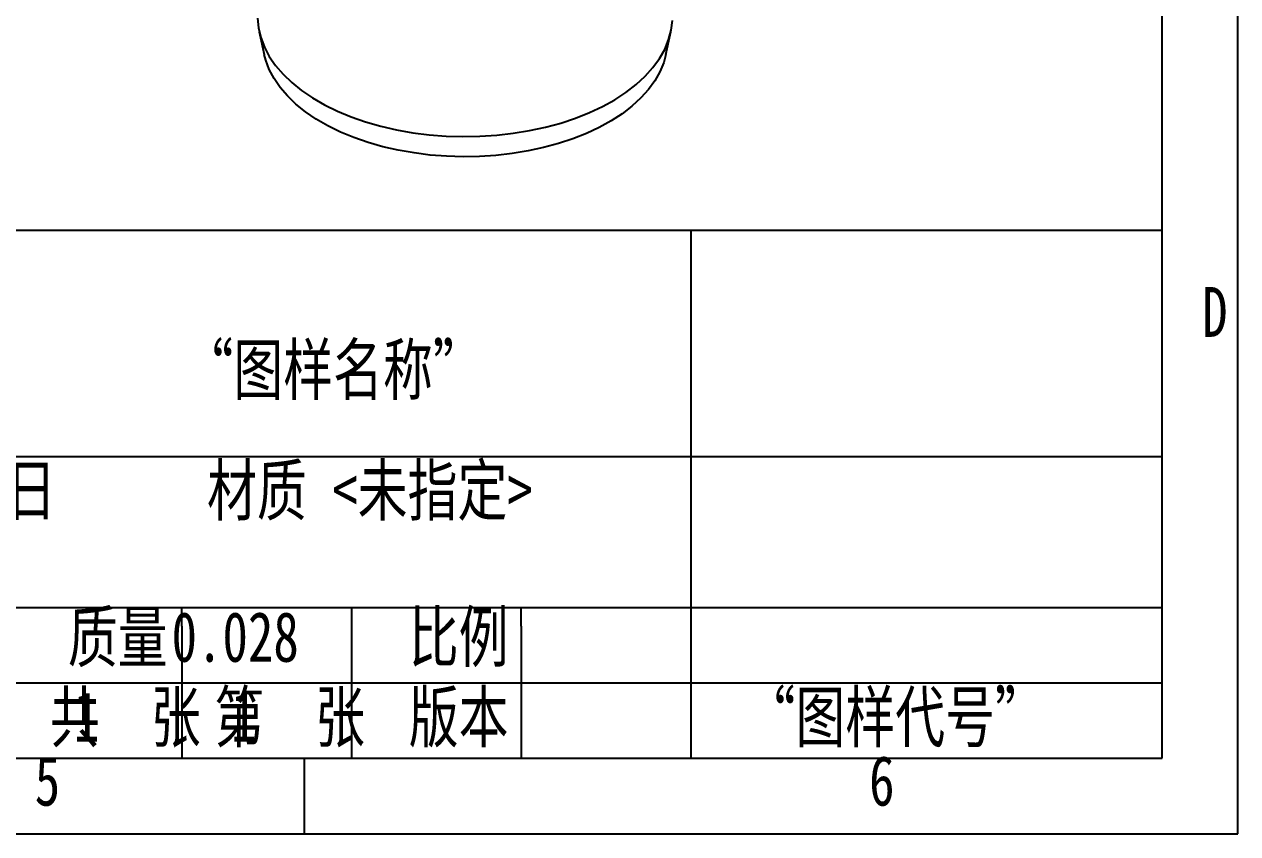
# Model space of a CAD drawing. Header units: millimetres. Extents: x 0 to 297, y 0 to 210.
# Drawn here: x 232.6 to 297, y 0.2 to 43.1 of the extents above; entities that cross this region are included whole.
import ezdxf

# ---------------------------------------------------------------- set-up
doc = ezdxf.new("R2010")
doc.units = ezdxf.units.MM
doc.layers.add('图框', color=7, linetype='Continuous')
doc.styles.add('SLDTEXTSTYLE0', font='HYSWLONGFANGSONG.TTF', dxfattribs={"bigfont": 'bigfont'})
doc.styles.add('SLDTEXTSTYLE1', font='HYSWLONGFANGSONG.TTF')

msp = doc.modelspace()

# ---------------------------------------------------------------- linework, layer by layer
at = {"color": 7, "linetype": 'Continuous', "lineweight": 25}
for p, q in [((245.1088434, 42.7219172), (245.3712707, 41.5161403)), ((266.6748007, 41.5161403), (266.937228, 42.7219172))]:
    msp.add_line(p, q, dxfattribs=at)
at = {"color": 7, "linetype": 'Continuous', "lineweight": 25, "flags": 128}
for points in [[(245.0236079, 43.4487694), (245.0693528, 42.9314145), (245.1879926, 42.4179335), (245.3787378, 41.9117436), (245.6403191, 41.4162134), (245.9709956, 40.9346405), (246.3685668, 40.4702298), (246.8303869, 40.0260718), (247.3533826, 39.6051223), (247.9340734, 39.2101827), (248.5685949, 38.8438813), (249.2527244, 38.5086556), (249.9819093, 38.2067367), (250.7512969, 37.9401336), (251.555767, 37.7106206), (252.389966, 37.5197251), (253.2483426, 37.3687175), (254.1251842, 37.2586026), (255.0146558, 37.1901133), (255.9108379, 37.1637053), (256.8077667, 37.1795545), (257.6994733, 37.2375553), (258.5800234, 37.3373217), (259.4435572, 37.4781899), (260.284328, 37.6592223), (261.0967406, 37.8792142), (261.8753886, 38.1367016), (262.61509, 38.429971), (263.3109225, 38.7570707), (263.9582553, 39.1158239), (264.5527805, 39.5038432), (265.0905416, 39.9185464), (265.56796, 40.3571737), (265.9818585, 40.816806), (266.3294827, 41.2943847), (266.6085192, 41.7867315), (266.817111, 42.2905699), (266.95387, 42.802547), (267.0178862, 43.3192556)], [(266.6748007, 41.5161403), (266.5575719, 41.0951645), (266.3539956, 40.6034407), (266.0816684, 40.1229322), (265.7424027, 39.6568367), (265.3384562, 39.208256), (264.8725172, 38.7801753), (264.3476863, 38.3754435), (263.7674562, 37.996754), (263.1356883, 37.6466268), (262.4565868, 37.3273921), (261.7346711, 37.0411743), (260.9747455, 36.789878), (260.181867, 36.5751757), (259.3613122, 36.3984962), (258.5185417, 36.2610151), (257.659164, 36.1636475), (256.7888982, 36.1070414), (255.9135357, 36.0915733), (255.0389018, 36.1173463), (254.1708173, 36.1841888), (253.3150589, 36.291656), (252.4773217, 36.4390327), (251.6631806, 36.6253382), (250.8780536, 36.8493326), (250.1271657, 37.1095253), (249.4155138, 37.4041848), (248.7478338, 37.7313501), (248.1285691, 38.088844), (247.5618408, 38.4742874), (247.0514204, 38.8851153), (246.6007046, 39.3185937), (246.2126928, 39.7718378), (245.8899672, 40.2418315), (245.6346756, 40.7254469), (245.4485167, 41.2194657), (245.3712707, 41.5161403)]]:
    msp.add_lwpolyline(points, dxfattribs=at)
at = {"layer": '图框'}
for p, q in [((297, 0.1898854), (297, 210.1898854)), ((241, 11.1898854), (241, 12.1898854)), ((259, 11.1898854), (259, 12.1898854)), ((241, 11.1898854), (241, 4.1898854)), ((259, 11.1898854), (259, 4.1898854)), ((247.5, 0.1898854), (247.5, 4.1898854)), ((0, 0.1898854), (297, 0.1898854))]:
    msp.add_line(p, q, dxfattribs=at)
at = {"layer": '图框', "linetype": 'Continuous', "lineweight": 25}
msp.add_line((293, 4.1898854), (293, 206.1898854), dxfattribs=at)
at = {"layer": '图框', "lineweight": 25}
for p, q in [((182, 32.1898854), (293, 32.1898854)), ((268, 32.1898854), (268, 4.1898854)), ((182, 20.1898854), (293, 20.1898854)), ((182, 12.1898854), (293, 12.1898854)), ((250, 12.1898854), (250, 4.1898854)), ((209.8897139, 8.1898854), (293, 8.1898854)), ((0, 4.1898854), (293, 4.1898854))]:
    msp.add_line(p, q, dxfattribs=at)

# ---------------------------------------------------------------- texts
at = {"layer": '图框'}
for s, insert, char_height, attachment_point, style in [('D', (295.7847982, 29.1863632), 2.6458333, 2, 'SLDTEXTSTYLE1'), ('\\M+18167图样\\M+196BC\\M+18FCC\\M+18168', (249.0261416, 26.1304851), 2.645833333, 2, 'SLDTEXTSTYLE0'), ('\\M+1944E \\M+18C8E \\M+193FA', (229.0076642, 19.7313853), 2.645833333, 2, 'SLDTEXTSTYLE0'), ('\\M+18DDE质 <\\M+196A2\\M+18E77\\M+192E8>', (250.9768311, 19.7313853), 2.645833333, 2, 'SLDTEXTSTYLE0'), ('质\\M+197CA', (237.604791, 11.955898), 2.64583333, 2, 'SLDTEXTSTYLE0'), ('\\M+194E4\\M+197E1', (255.6860482, 11.955898), 2.645833333, 2, 'SLDTEXTSTYLE0'), ('0.028', (240.4566204, 11.955898), 2.64583333, 1, 'SLDTEXTSTYLE1'), ('\\M+18BA4  张 ', (238.008941, 7.7093879), 2.645833333, 2, 'SLDTEXTSTYLE0'), ('\\M+191E6  张', (246.7180524, 7.7093879), 2.645833333, 2, 'SLDTEXTSTYLE0'), ('\\M+194C5\\M+1967B', (255.6860482, 7.7093879), 2.645833333, 2, 'SLDTEXTSTYLE0'), ('\\M+18167图样\\M+191E3\\M+18D86\\M+18168', (270.8413439, 7.7093879), 2.645833333, 1, 'SLDTEXTSTYLE0'), ('1', (235.2749247, 7.7093879), 2.6458333, 1, 'SLDTEXTSTYLE1'), ('1', (243.6150616, 7.7093879), 2.6458333, 1, 'SLDTEXTSTYLE1'), ('5', (233.8748264, 4.3256269), 2.6458333, 2, 'SLDTEXTSTYLE1'), ('6', (278.1248264, 4.3256269), 2.6458333, 2, 'SLDTEXTSTYLE1')]:
    msp.add_mtext(s, dxfattribs=dict(at, insert=insert, char_height=char_height, attachment_point=attachment_point, style=style))

doc.saveas('drawing.dxf')
